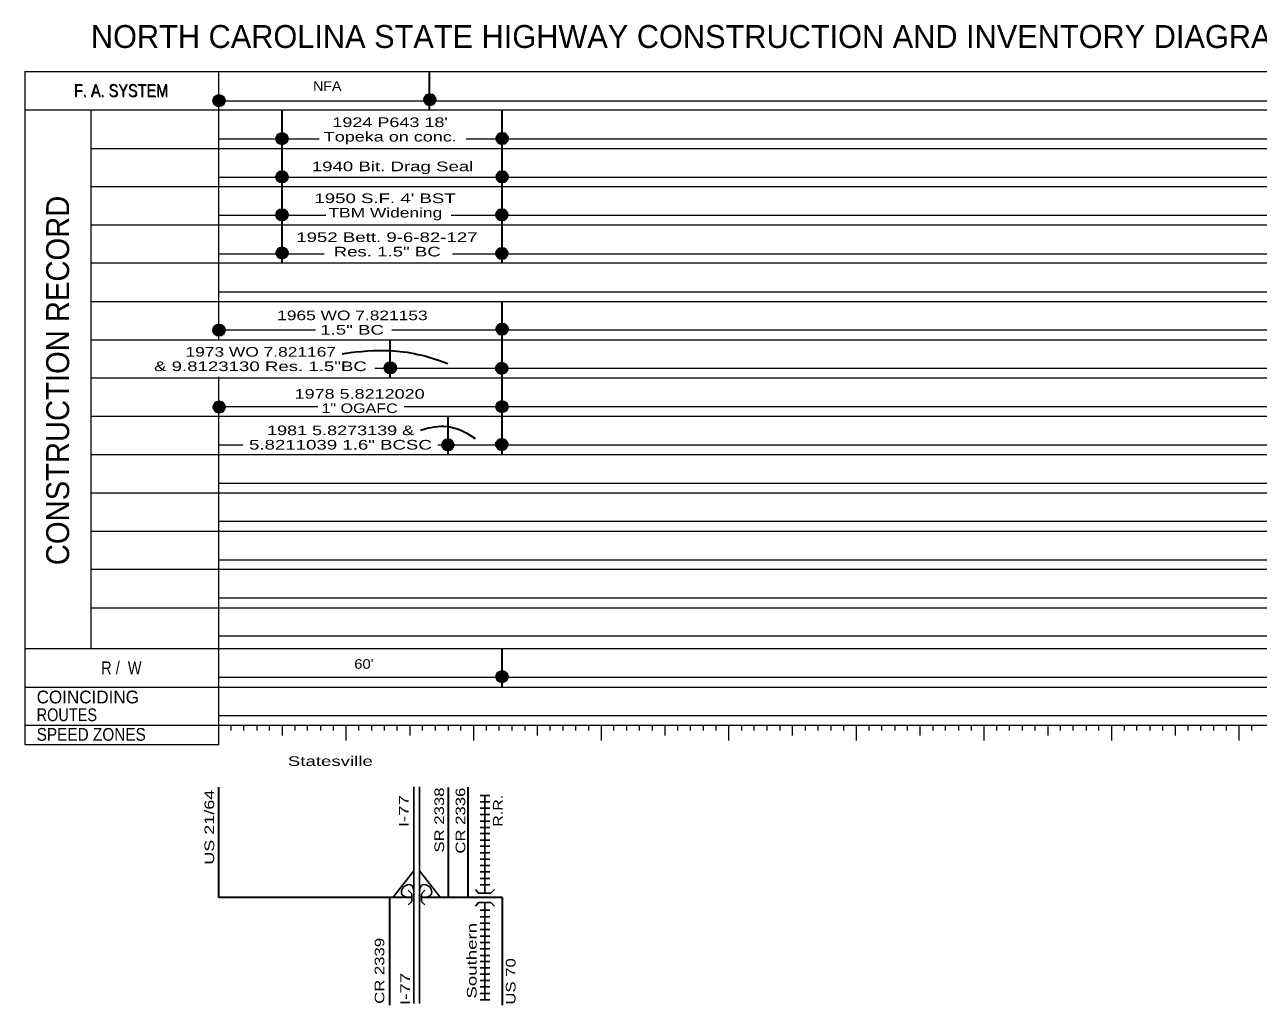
# Model space of a CAD drawing. Extents: x 3.43 to 12.38, y -6.32 to 0.5.
# Drawn here: x 3.428 to 7.452, y -2.7 to 0.499 of the extents above; entities that cross this region are included whole.
import ezdxf
from ezdxf.enums import TextEntityAlignment as Align

# ---------------------------------------------------------------- set-up
doc = ezdxf.new("R2010")
doc.units = 0
doc.header["$LTSCALE"] = 0.017
doc.layers.add('1', color=7, linetype='Continuous', lineweight=13)

msp = doc.modelspace()

# ---------------------------------------------------------------- hatches: boundary and pattern name
at = {"layer": '1'}
for points in [[(4.0805, 0.251, 1), (4.0431, 0.251, 1)], [(4.7681, 0.2543, 1), (4.7307, 0.2543, 1)], [(4.2862, 0.1273, 1), (4.2488, 0.1273, 1)], [(5.0043, 0.1277, 1), (4.9669, 0.1277, 1)], [(4.2861, 0.0024, 1), (4.2487, 0.0024, 1)], [(5.0043, 0.0027, 1), (4.9669, 0.0027, 1)], [(4.2863, -0.1213, 1), (4.2488, -0.1213, 1)], [(5.0033, -0.1212, 1), (4.9658, -0.1212, 1)], [(4.2863, -0.2458, 1), (4.2489, -0.2458, 1)], [(5.0035, -0.2472, 1), (4.966, -0.2472, 1)], [(4.0805, -0.4974, 1), (4.0431, -0.4974, 1)], [(5.004, -0.494, 1), (4.9666, -0.494, 1)], [(4.6394, -0.6206, 1), (4.6019, -0.6206, 1)], [(5.0029, -0.6219, 1), (4.9654, -0.6219, 1)], [(4.0812, -0.7483, 1), (4.0438, -0.7483, 1)], [(5.0036, -0.7471, 1), (4.9662, -0.7471, 1)], [(4.827, -0.8719, 1), (4.7895, -0.8719, 1)], [(5.0028, -0.8703, 1), (4.9653, -0.8703, 1)], [(5.0039, -1.6279, 1), (4.9664, -1.6279, 1)]]:
    msp.add_hatch(color=256, dxfattribs=at).paths.add_polyline_path(points)

# ---------------------------------------------------------------- linework, layer by layer
for p, q in [((3.428, 0.346), (12.384, 0.346)), ((3.428, 0.346), (3.428, -1.849)), ((4.061, -0.53), (4.061, 0.346)), ((4.061, 0.251), (12.384, 0.251)), ((3.428, 0.221), (12.384, 0.221)), ((3.644, 0.221), (3.644, -1.536)), ((4.061, 0.127), (4.389, 0.127)), ((4.868, 0.127), (12.384, 0.127)), ((3.644, 0.095), (12.384, 0.095)), ((4.061, 0.002), (12.384, 0.002)), ((3.644, -0.029), (12.384, -0.029)), ((3.644, -0.154), (12.384, -0.154)), ((4.061, -0.122), (4.41, -0.122)), ((4.819, -0.122), (12.384, -0.122)), ((3.644, -0.278), (12.384, -0.278)), ((4.061, -0.248), (4.405, -0.248)), ((4.823, -0.248), (12.384, -0.248)), ((4.061, -0.373), (12.384, -0.373)), ((3.644, -0.404), (12.384, -0.404)), ((4.061, -0.497), (4.377, -0.497)), ((4.626, -0.497), (12.384, -0.497)), ((3.644, -0.529), (12.384, -0.529)), ((4.57, -0.622), (12.384, -0.622)), ((3.644, -0.653), (12.384, -0.653)), ((4.061, -1.849), (4.061, -0.65)), ((4.061, -0.747), (4.384, -0.747)), ((4.666, -0.747), (12.384, -0.747)), ((3.644, -0.778), (12.384, -0.778)), ((4.061, -0.872), (4.14, -0.872)), ((4.776, -0.872), (12.384, -0.872)), ((3.644, -0.903), (12.384, -0.903)), ((4.061, -0.997), (12.384, -0.997)), ((3.644, -1.028), (12.384, -1.028)), ((4.061, -1.121), (12.384, -1.121)), ((3.644, -1.153), (12.384, -1.153)), ((4.061, -1.247), (12.384, -1.247)), ((3.644, -1.277), (12.384, -1.277)), ((3.644, -1.403), (12.384, -1.403)), ((4.061, -1.371), (12.384, -1.371)), ((4.061, -1.495), (12.384, -1.495)), ((3.428, -1.536), (12.384, -1.536)), ((4.061, -1.63), (12.384, -1.63)), ((4.061, -1.755), (12.384, -1.755)), ((4.102, -1.803), (4.102, -1.786)), ((4.143, -1.803), (4.143, -1.786)), ((4.186, -1.803), (4.186, -1.786)), ((4.227, -1.803), (4.227, -1.786)), ((4.269, -1.82), (4.269, -1.786)), ((4.31, -1.803), (4.31, -1.786)), ((4.351, -1.803), (4.351, -1.786)), ((4.394, -1.803), (4.394, -1.786)), ((4.435, -1.803), (4.435, -1.786)), ((4.477, -1.836), (4.477, -1.786)), ((4.518, -1.803), (4.518, -1.786)), ((4.56, -1.803), (4.56, -1.786)), ((4.602, -1.803), (4.602, -1.786)), ((4.643, -1.803), (4.643, -1.786)), ((4.685, -1.82), (4.685, -1.786)), ((4.726, -1.803), (4.726, -1.786)), ((4.768, -1.803), (4.768, -1.786)), ((4.81, -1.803), (4.81, -1.786)), ((4.851, -1.803), (4.851, -1.786)), ((4.893, -1.836), (4.893, -1.786)), ((4.934, -1.803), (4.934, -1.786)), ((4.976, -1.803), (4.976, -1.786)), ((5.018, -1.803), (5.018, -1.786)), ((5.06, -1.803), (5.06, -1.786)), ((5.101, -1.82), (5.101, -1.786)), ((5.142, -1.803), (5.142, -1.786)), ((5.184, -1.803), (5.184, -1.786)), ((5.226, -1.803), (5.226, -1.786)), ((5.268, -1.803), (5.268, -1.786)), ((5.309, -1.836), (5.309, -1.786)), ((5.35, -1.803), (5.35, -1.786)), ((5.392, -1.803), (5.392, -1.786)), ((5.434, -1.803), (5.434, -1.786)), ((5.476, -1.803), (5.476, -1.786)), ((5.517, -1.82), (5.517, -1.786)), ((5.559, -1.803), (5.559, -1.786)), ((5.6, -1.803), (5.6, -1.786)), ((5.642, -1.803), (5.642, -1.786)), ((5.684, -1.803), (5.684, -1.786)), ((5.725, -1.836), (5.725, -1.786)), ((5.767, -1.803), (5.767, -1.786)), ((5.808, -1.803), (5.808, -1.786)), ((5.85, -1.803), (5.85, -1.786)), ((5.892, -1.803), (5.892, -1.786)), ((5.933, -1.82), (5.933, -1.786)), ((5.975, -1.803), (5.975, -1.786)), ((6.016, -1.803), (6.016, -1.786)), ((6.059, -1.803), (6.059, -1.786)), ((6.1, -1.803), (6.1, -1.786)), ((6.141, -1.836), (6.141, -1.786)), ((6.183, -1.803), (6.183, -1.786)), ((6.224, -1.803), (6.224, -1.786)), ((6.267, -1.803), (6.267, -1.786)), ((6.308, -1.803), (6.308, -1.786)), ((6.349, -1.82), (6.349, -1.786)), ((6.391, -1.803), (6.391, -1.786)), ((6.432, -1.803), (6.432, -1.786)), ((6.475, -1.803), (6.475, -1.786)), ((6.516, -1.803), (6.516, -1.786)), ((6.558, -1.836), (6.558, -1.786)), ((6.599, -1.803), (6.599, -1.786)), ((6.64, -1.803), (6.64, -1.786)), ((6.683, -1.803), (6.683, -1.786)), ((6.724, -1.803), (6.724, -1.786)), ((6.766, -1.82), (6.766, -1.786)), ((6.807, -1.803), (6.807, -1.786)), ((6.848, -1.803), (6.848, -1.786)), ((6.891, -1.803), (6.891, -1.786)), ((6.932, -1.803), (6.932, -1.786)), ((6.974, -1.836), (6.974, -1.786)), ((7.015, -1.803), (7.015, -1.786)), ((7.056, -1.803), (7.056, -1.786)), ((7.099, -1.803), (7.099, -1.786)), ((7.14, -1.803), (7.14, -1.786)), ((7.182, -1.82), (7.182, -1.786)), ((7.223, -1.803), (7.223, -1.786)), ((7.265, -1.803), (7.265, -1.786)), ((7.307, -1.803), (7.307, -1.786)), ((7.348, -1.803), (7.348, -1.786)), ((7.39, -1.836), (7.39, -1.786)), ((7.431, -1.803), (7.431, -1.786)), ((3.428, -1.849), (4.061, -1.849))]:
    msp.add_line(p, q, dxfattribs=at)
at = {"layer": '1', "lineweight": 35}
for p, q in [((4.749, 0.221), (4.749, 0.346)), ((4.268, -0.278), (4.268, 0.221)), ((4.985, -0.278), (4.985, 0.221)), ((4.985, -0.903), (4.985, -0.404)), ((4.62, -0.653), (4.62, -0.529)), ((4.809, -0.903), (4.809, -0.778)), ((4.985, -1.662), (4.985, -1.536)), ((4.061, -2.348), (4.061, -1.988)), ((4.811, -2.348), (4.811, -1.989)), ((4.875, -2.348), (4.875, -1.988)), ((4.691, -2.348), (4.061, -2.348)), ((4.618, -2.348), (4.618, -2.7)), ((4.985, -2.348), (4.722, -2.348)), ((4.985, -2.348), (4.985, -2.7))]:
    msp.add_line(p, q, dxfattribs=at)
at = {"layer": '1', "lineweight": 25}
for p, q in [((4.697, -2.694), (4.697, -1.987)), ((4.716, -2.694), (4.716, -1.987)), ((4.914, -2.015), (4.945, -2.015)), ((4.914, -2.036), (4.945, -2.036)), ((4.929, -2.015), (4.929, -2.334)), ((4.914, -2.057), (4.945, -2.057)), ((4.914, -2.078), (4.945, -2.078)), ((4.914, -2.099), (4.945, -2.099)), ((4.914, -2.12), (4.945, -2.12)), ((4.914, -2.14), (4.945, -2.14)), ((4.914, -2.161), (4.945, -2.161)), ((4.914, -2.181), (4.945, -2.181)), ((4.914, -2.202), (4.945, -2.202)), ((4.914, -2.223), (4.945, -2.223)), ((4.914, -2.244), (4.945, -2.244)), ((4.697, -2.261), (4.629, -2.348)), ((4.716, -2.261), (4.784, -2.348)), ((4.914, -2.265), (4.945, -2.265)), ((4.914, -2.286), (4.945, -2.286)), ((4.691, -2.336), (4.679, -2.324)), ((4.722, -2.336), (4.733, -2.324)), ((4.914, -2.307), (4.945, -2.307)), ((4.691, -2.361), (4.679, -2.372)), ((4.691, -2.361), (4.691, -2.336)), ((4.722, -2.361), (4.722, -2.336)), ((4.722, -2.361), (4.733, -2.372)), ((4.929, -2.365), (4.929, -2.682)), ((4.914, -2.39), (4.945, -2.39)), ((4.914, -2.411), (4.945, -2.411)), ((4.914, -2.432), (4.945, -2.432)), ((4.914, -2.453), (4.945, -2.453)), ((4.914, -2.474), (4.945, -2.474)), ((4.914, -2.495), (4.945, -2.495)), ((4.914, -2.516), (4.945, -2.516)), ((4.914, -2.537), (4.945, -2.537)), ((4.914, -2.557), (4.945, -2.557)), ((4.914, -2.578), (4.945, -2.578)), ((4.914, -2.598), (4.945, -2.598)), ((4.914, -2.619), (4.945, -2.619)), ((4.914, -2.64), (4.945, -2.64)), ((4.914, -2.661), (4.945, -2.661)), ((4.914, -2.682), (4.945, -2.682))]:
    msp.add_line(p, q, dxfattribs=at)
at = {"layer": '1'}
for points in [[(3.428, -1.662), (4.061, -1.662), (12.384, -1.662)], [(3.428, -1.786), (4.061, -1.786), (12.384, -1.786)]]:
    msp.add_lwpolyline(points, dxfattribs=at)
at = {"layer": '1', "lineweight": 25}
for points in [[(4.898, -2.322), (4.908, -2.334), (4.949, -2.334), (4.961, -2.322)], [(4.898, -2.376), (4.908, -2.365), (4.949, -2.365), (4.961, -2.376)]]:
    msp.add_lwpolyline(points, dxfattribs=at)
at = {"layer": '1', "lineweight": 35}
for centre in [(4.0618, 0.251), (4.7494, 0.2543), (4.2675, 0.1273), (4.9856, 0.1277), (4.2674, 0.0024), (4.9856, 0.0027), (4.2675, -0.1213), (4.9846, -0.1212), (4.2676, -0.2458), (4.9847, -0.2472), (4.0618, -0.4974), (4.9853, -0.494), (4.6207, -0.6206), (4.9841, -0.6219), (4.0625, -0.7483), (4.9849, -0.7471), (4.8083, -0.8719), (4.9841, -0.8703), (4.9851, -1.6279)]:
    msp.add_circle(centre, 0.0187, dxfattribs=at)
for points in [[(4.464, -0.575), (4.494, -0.569), (4.61, -0.556), (4.724, -0.575), (4.808, -0.606)], [(4.719, -0.824), (4.737, -0.817), (4.797, -0.803), (4.856, -0.822), (4.897, -0.851)]]:
    msp.add_open_spline(points, degree=3, dxfattribs=at)
at = {"layer": '1', "lineweight": 25}
for points in [[(4.666, -2.312), (4.657, -2.322), (4.654, -2.339), (4.665, -2.345), (4.679, -2.348)], [(4.666, -2.312), (4.672, -2.307), (4.69, -2.303), (4.696, -2.315), (4.697, -2.33)], [(4.747, -2.312), (4.741, -2.307), (4.723, -2.303), (4.717, -2.315), (4.716, -2.33)], [(4.747, -2.312), (4.756, -2.322), (4.759, -2.339), (4.748, -2.345), (4.734, -2.348)]]:
    msp.add_open_spline(points, degree=3, dxfattribs=at)

# ---------------------------------------------------------------- texts
at = {"layer": '1'}
for s, height, p in [('NORTH CAROLINA STATE HIGHWAY CONSTRUCTION AND INVENTORY DIAGRAM', 0.0749, (3.644, 0.423)), ('COINCIDING', 0.0416, (3.467, -1.715))]:
    msp.add_text(s, height=height, dxfattribs=at).set_placement(p)
for s, height, width, p in [('F. A. SYSTEM', 0.04161, 0.85, (3.742, 0.264)), ('F. A. SYSTEM', 0.04161, 0.85, (3.744, 0.262)), ('NFA', 0.03135, 1.1, (4.415, 0.283)), ("1924 P643 18'", 0.03135, 1.4, (4.62, 0.165)), ('Topeka on conc.', 0.03135, 1.4, (4.6205, 0.118)), ('1940 Bit. Drag Seal', 0.03135, 1.45, (4.628, 0.021)), ("1950 S.F. 4' BST", 0.03135, 1.45, (4.6035, -0.083)), ('TBM Widening', 0.03135, 1.35, (4.6045, -0.13)), ('1952 Bett. 9-6-82-127', 0.03135, 1.45, (4.6095, -0.21)), ('Res. 1.5" BC', 0.03135, 1.45, (4.6105, -0.257)), ('1965 WO 7.821153', 0.03135, 1.35, (4.497, -0.465)), ('1.5" BC', 0.03135, 1.45, (4.496, -0.512)), ('1973 WO 7.821167', 0.03135, 1.35, (4.198, -0.584)), ('& 9.8123130 Res. 1.5"BC', 0.03135, 1.45, (4.197, -0.631)), ('1978 5.8212020', 0.03135, 1.4, (4.5205, -0.721)), ('1" OGAFC', 0.03135, 1.25, (4.5205, -0.768)), ('1981 5.8273139 &', 0.03135, 1.4, (4.4585, -0.84)), ('5.8211039 1.6" BCSC', 0.03135, 1.45, (4.458, -0.887)), ('R /  W', 0.04161, 0.85, (3.7435, -1.62)), ("60'", 0.03135, 1.15, (4.5345, -1.602)), ('Statesville', 0.03135, 1.45, (4.425, -1.919))]:
    msp.add_text(s, height=height, dxfattribs=dict(at, width=width)).set_placement(p, align=Align.CENTER)
for s, height, width, p in [('CONSTRUCTION RECORD', 0.0749, 0.95, (3.573, -0.6615)), ('US 21/64', 0.03135, 1.4, (4.046, -2.119)), ('SR 2338', 0.03135, 1.3, (4.796, -2.0955)), ('CR 2336', 0.03135, 1.3, (4.865, -2.0975)), ('I-77', 0.03135, 1.45, (4.68, -2.0665)), ('CR 2339', 0.03135, 1.3, (4.601, -2.5875)), ('US 70', 0.03135, 1.3, (5.029, -2.622)), ('I-77', 0.03135, 1.45, (4.685, -2.6465))]:
    msp.add_text(s, height=height, rotation=90, dxfattribs=dict(at, width=width)).set_placement(p, align=Align.CENTER)
for s, height, width, p in [('ROUTES', 0.0416, 0.85, (3.467, -1.773)), ('SPEED ZONES', 0.04161, 0.9, (3.467, -1.837))]:
    msp.add_text(s, height=height, dxfattribs=dict(at, width=width)).set_placement(p)
at = {"layer": '1', "width": 1.25}
msp.add_text('R.R.', height=0.03127, rotation=90, dxfattribs=at).set_placement((4.987, -2.013), align=Align.RIGHT)
at = {"layer": '1', "width": 1.45}
msp.add_text('Southern', height=0.03135, rotation=90, dxfattribs=at).set_placement((4.902, -2.678))

doc.saveas('drawing.dxf')
